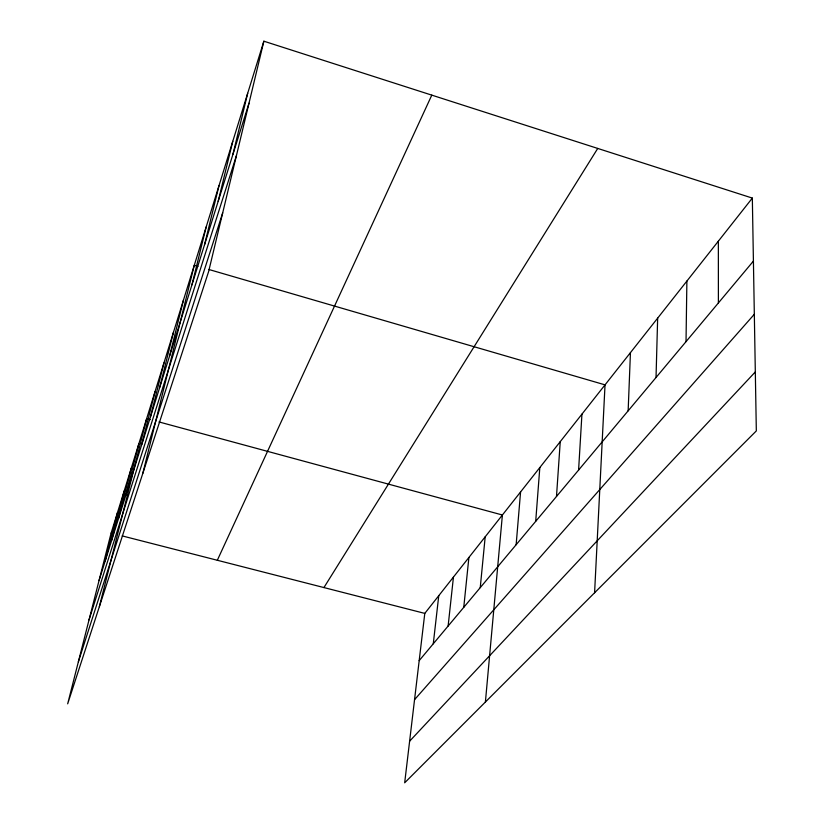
<?xml version="1.0" encoding="UTF-8"?>
<svg xmlns="http://www.w3.org/2000/svg" width="824" height="824" viewBox="0 0 824 824"><rect width="100%" height="100%" fill="white"/><g stroke="black" fill="none" stroke-linecap="round" stroke-linejoin="round"><path stroke-width="1.24" d="M686.021 341.651L686.886 281.077M656.028 377.505L657.655 318.136M628.146 410.836L630.442 352.641M594.588 592.755L605.032 384.859L208.843 269.479M578.592 470.071L581.94 414.142M556.488 496.501L560.248 441.654M535.703 521.334L539.823 467.538M516.143 544.726L520.572 491.949M485.398 702.017L502.393 515L159.001 421.94M480.248 587.625L485.192 536.805M463.757 607.35L468.897 557.467M448.122 626.034L453.447 577.068M433.28 643.771L438.759 595.69M752.333 198.09L424.793 613.396L404.677 782.8L756.329 430.911L752.333 198.09L263.865 41.2L111.116 533.066L67.671 703.84L208.627 271.539L263.865 41.2M232.935 154.335L247.684 93.297M218.164 201.355L232.77 141.326M191.93 284.867L206.185 226.93M204.537 244.728L218.978 185.74M142.82 473.357L194.289 265.235L197.925 266.296M159.743 387.301L173.421 332.433M169.641 355.813L183.515 299.936M141.78 444.497L155.056 391.596M150.483 416.8L163.955 362.921M118.605 518.265L131.274 468.156M125.887 495.09L138.751 444.074M99.344 606.711L146.672 418.592L150.37 419.601M105.215 560.917L117.492 512.559M111.724 540.173L124.197 490.95M99.035 580.59L248.992 103.206M89.023 619.926L236.395 155.726M78.373 661.806L222.696 212.87M217.32 560.269L431.797 95.131M323.935 587.564L597.74 148.433M419.179 660.632L753.414 261.084M414.544 699.669L754.331 314.263M409.621 741.188L755.309 371.923M111.116 533.066L113.578 533.694M122.199 535.909L424.793 613.396M718.353 241.175L718.394 302.954"/></g></svg>
